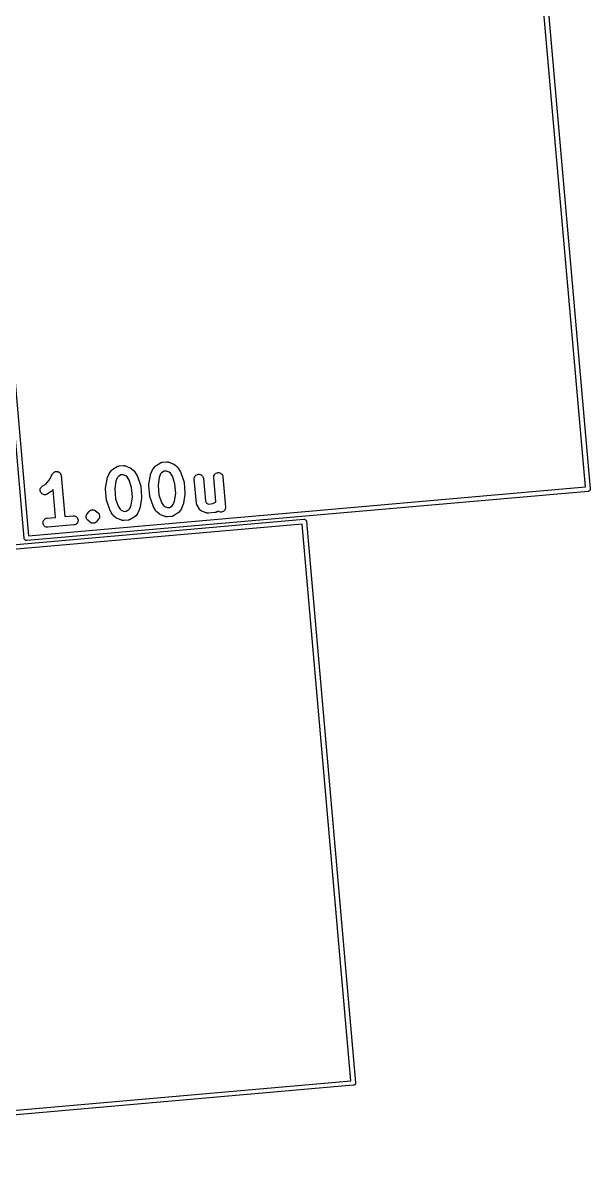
# Model space of a CAD drawing. Extents: x 72 to 342, y -189 to -99.
# Drawn here: x 323.23 to 342.15, y -180.76 to -142.86 of the extents above; entities that cross this region are included whole.
import ezdxf

# ---------------------------------------------------------------- set-up
doc = ezdxf.new("R2010")
doc.units = 0
doc.header["$MEASUREMENT"] = 0
doc.layers.add('BLACK', color=7, linetype='CONTINUOUS')

msp = doc.modelspace()

# ---------------------------------------------------------------- linework, layer by layer
at = {"layer": 'BLACK', "linetype": 'CONTINUOUS'}
for p, q in [((341.995, -158.343), (340.37, -139.77)), ((340.515, -139.685), (342.153, -158.402)), ((323.277, -160.054), (321.639, -141.336)), ((321.797, -141.395), (323.422, -159.968)), ((326.234, -157.749), (326.372, -157.664)), ((326.372, -157.664), (326.374, -157.663)), ((326.374, -157.663), (326.378, -157.661)), ((326.378, -157.661), (326.382, -157.659)), ((326.382, -157.659), (326.391, -157.655)), ((326.391, -157.655), (326.401, -157.651)), ((326.401, -157.651), (326.405, -157.65)), ((326.405, -157.65), (326.409, -157.648)), ((326.409, -157.648), (326.42, -157.646)), ((326.42, -157.646), (326.43, -157.644)), ((326.43, -157.644), (326.434, -157.643)), ((326.434, -157.643), (326.439, -157.642)), ((326.439, -157.642), (326.583, -157.63)), ((326.583, -157.63), (326.585, -157.63)), ((326.585, -157.63), (326.59, -157.63)), ((326.59, -157.63), (326.594, -157.629)), ((326.594, -157.629), (326.605, -157.63)), ((326.605, -157.63), (326.615, -157.63)), ((326.615, -157.63), (326.619, -157.631)), ((326.619, -157.631), (326.624, -157.632)), ((326.624, -157.632), (326.634, -157.635)), ((326.634, -157.635), (326.644, -157.637)), ((326.644, -157.637), (326.648, -157.639)), ((326.648, -157.639), (326.653, -157.64)), ((326.653, -157.64), (326.803, -157.7)), ((327.577, -157.733), (327.643, -157.655)), ((327.643, -157.655), (327.644, -157.653)), ((327.644, -157.653), (327.65, -157.647)), ((327.65, -157.647), (327.656, -157.641)), ((327.656, -157.641), (327.661, -157.637)), ((327.661, -157.637), (327.666, -157.633)), ((327.666, -157.633), (327.673, -157.628)), ((327.673, -157.628), (327.68, -157.623)), ((327.68, -157.623), (327.818, -157.538)), ((327.818, -157.538), (327.82, -157.537)), ((327.82, -157.537), (327.824, -157.535)), ((327.824, -157.535), (327.828, -157.533)), ((327.828, -157.533), (327.837, -157.529)), ((327.837, -157.529), (327.847, -157.524)), ((327.847, -157.524), (327.851, -157.523)), ((327.851, -157.523), (327.855, -157.521)), ((327.855, -157.521), (327.866, -157.52)), ((327.866, -157.52), (327.876, -157.517)), ((327.876, -157.517), (327.88, -157.517)), ((327.88, -157.517), (327.885, -157.516)), ((327.885, -157.516), (328.029, -157.503)), ((328.029, -157.503), (328.031, -157.503)), ((328.031, -157.503), (328.036, -157.503)), ((328.036, -157.503), (328.04, -157.503)), ((328.04, -157.503), (328.051, -157.504)), ((328.051, -157.504), (328.061, -157.504)), ((328.061, -157.504), (328.065, -157.505)), ((328.065, -157.505), (328.07, -157.505)), ((328.07, -157.505), (328.08, -157.508)), ((328.08, -157.508), (328.09, -157.51)), ((328.09, -157.51), (328.094, -157.512)), ((328.094, -157.512), (328.098, -157.513)), ((328.098, -157.513), (328.249, -157.573)), ((328.249, -157.573), (328.251, -157.574)), ((328.251, -157.574), (328.259, -157.578)), ((328.259, -157.578), (328.267, -157.581)), ((328.267, -157.581), (328.272, -157.585)), ((328.272, -157.585), (328.278, -157.588)), ((328.278, -157.588), (328.284, -157.593)), ((328.284, -157.593), (328.291, -157.598)), ((328.291, -157.598), (328.37, -157.664)), ((328.37, -157.664), (328.372, -157.665)), ((328.372, -157.665), (328.377, -157.672)), ((328.377, -157.672), (328.384, -157.677)), ((328.384, -157.677), (328.388, -157.682)), ((324.103, -158.121), (324.222, -157.905)), ((324.222, -157.905), (324.223, -157.903)), ((324.223, -157.903), (324.231, -157.891)), ((324.223, -157.903), (324.223, -157.903)), ((324.223, -157.903), (324.223, -157.903)), ((324.223, -157.903), (324.223, -157.903)), ((324.231, -157.891), (324.24, -157.879)), ((324.24, -157.878), (324.25, -157.868)), ((324.24, -157.879), (324.24, -157.878)), ((324.24, -157.878), (324.24, -157.878)), ((324.25, -157.868), (324.261, -157.858)), ((324.261, -157.858), (324.273, -157.85)), ((324.261, -157.858), (324.261, -157.858)), ((324.261, -157.858), (324.261, -157.858)), ((324.273, -157.85), (324.286, -157.842)), ((324.286, -157.842), (324.3, -157.837)), ((324.286, -157.842), (324.286, -157.842)), ((324.286, -157.842), (324.286, -157.842)), ((324.3, -157.837), (324.314, -157.831)), ((324.314, -157.831), (324.329, -157.828)), ((324.314, -157.831), (324.314, -157.831)), ((324.314, -157.831), (324.314, -157.831)), ((324.329, -157.828), (324.343, -157.826)), ((324.343, -157.826), (324.343, -157.826)), ((324.343, -157.826), (324.343, -157.826)), ((324.343, -157.826), (324.358, -157.826)), ((324.358, -157.826), (324.373, -157.826)), ((324.373, -157.826), (324.373, -157.826)), ((324.373, -157.826), (324.373, -157.826)), ((324.373, -157.826), (324.387, -157.829)), ((324.387, -157.829), (324.402, -157.833)), ((324.402, -157.833), (324.402, -157.833)), ((324.402, -157.833), (324.402, -157.833)), ((324.402, -157.833), (324.415, -157.838)), ((324.415, -157.838), (324.429, -157.844)), ((324.429, -157.844), (324.429, -157.845)), ((324.429, -157.845), (324.429, -157.845)), ((324.429, -157.845), (324.441, -157.853)), ((324.441, -157.853), (324.454, -157.861)), ((324.454, -157.861), (324.454, -157.861)), ((324.454, -157.861), (324.454, -157.861)), ((324.454, -157.861), (324.464, -157.872)), ((324.464, -157.872), (324.474, -157.883)), ((324.474, -157.883), (324.475, -157.883)), ((324.475, -157.883), (324.475, -157.883)), ((324.475, -157.883), (324.482, -157.895)), ((324.482, -157.895), (324.491, -157.908)), ((324.491, -157.908), (324.491, -157.908)), ((324.491, -157.908), (324.491, -157.908)), ((324.491, -157.908), (324.496, -157.921)), ((324.496, -157.921), (324.502, -157.935)), ((324.502, -157.935), (324.502, -157.935)), ((324.502, -157.935), (324.502, -157.935)), ((324.502, -157.935), (324.504, -157.95)), ((324.504, -157.95), (324.507, -157.964)), ((324.507, -157.964), (324.627, -159.331)), ((326.042, -158.068), (326.046, -158.054)), ((326.046, -158.053), (326.106, -157.902)), ((326.046, -158.054), (326.046, -158.053)), ((326.046, -158.053), (326.046, -158.053)), ((326.106, -157.902), (326.107, -157.9)), ((326.107, -157.9), (326.111, -157.892)), ((326.111, -157.892), (326.114, -157.884)), ((326.114, -157.884), (326.118, -157.879)), ((326.118, -157.879), (326.121, -157.874)), ((326.121, -157.874), (326.126, -157.867)), ((326.126, -157.867), (326.131, -157.86)), ((326.131, -157.86), (326.197, -157.781)), ((326.197, -157.781), (326.198, -157.78)), ((326.198, -157.78), (326.204, -157.774)), ((326.204, -157.774), (326.21, -157.767)), ((326.21, -157.767), (326.215, -157.764)), ((326.215, -157.764), (326.22, -157.759)), ((326.22, -157.759), (326.227, -157.755)), ((326.227, -157.755), (326.234, -157.749)), ((326.38, -158.037), (326.336, -158.149)), ((326.415, -157.996), (326.38, -158.037)), ((326.501, -157.943), (326.415, -157.996)), ((326.574, -157.937), (326.501, -157.943)), ((326.668, -157.974), (326.574, -157.937)), ((326.709, -158.008), (326.668, -157.974)), ((326.772, -158.111), (326.709, -158.008)), ((326.803, -157.7), (326.805, -157.7)), ((326.805, -157.7), (326.813, -157.704)), ((326.813, -157.704), (326.821, -157.708)), ((326.821, -157.708), (326.826, -157.711)), ((326.826, -157.711), (326.832, -157.714)), ((326.832, -157.714), (326.838, -157.72)), ((326.838, -157.72), (326.845, -157.725)), ((326.845, -157.725), (326.924, -157.791)), ((326.924, -157.791), (326.926, -157.792)), ((326.926, -157.792), (326.932, -157.798)), ((326.932, -157.798), (326.938, -157.804)), ((326.938, -157.804), (326.942, -157.809)), ((326.942, -157.809), (326.946, -157.813)), ((326.946, -157.813), (326.951, -157.821)), ((326.951, -157.821), (326.956, -157.828)), ((326.956, -157.828), (327.041, -157.966)), ((327.041, -157.966), (327.042, -157.968)), ((327.042, -157.968), (327.042, -157.968)), ((327.042, -157.968), (327.043, -157.969)), ((327.043, -157.969), (327.049, -157.982)), ((327.049, -157.982), (327.055, -157.995)), ((327.055, -157.995), (327.055, -157.995)), ((327.055, -157.995), (327.055, -157.996)), ((327.055, -157.996), (327.153, -158.279)), ((327.436, -158.254), (327.483, -157.958)), ((327.483, -157.958), (327.484, -157.956)), ((327.484, -157.955), (327.488, -157.941)), ((327.484, -157.956), (327.484, -157.955)), ((327.484, -157.956), (327.484, -157.956)), ((327.488, -157.941), (327.492, -157.928)), ((327.492, -157.926), (327.552, -157.775)), ((327.492, -157.927), (327.492, -157.926)), ((327.492, -157.928), (327.492, -157.927)), ((327.552, -157.775), (327.553, -157.773)), ((327.553, -157.773), (327.557, -157.766)), ((327.557, -157.766), (327.56, -157.758)), ((327.56, -157.758), (327.564, -157.753)), ((327.564, -157.753), (327.567, -157.747)), ((327.567, -157.747), (327.572, -157.74)), ((327.572, -157.74), (327.577, -157.733)), ((327.782, -158.023), (327.74, -158.283)), ((327.826, -157.91), (327.782, -158.023)), ((327.86, -157.87), (327.826, -157.91)), ((327.947, -157.817), (327.86, -157.87)), ((328.02, -157.81), (327.947, -157.817)), ((328.114, -157.847), (328.02, -157.81)), ((328.155, -157.882), (328.114, -157.847)), ((328.218, -157.985), (328.155, -157.882)), ((328.304, -158.234), (328.218, -157.985)), ((328.388, -157.682), (328.392, -157.687)), ((328.392, -157.687), (328.397, -157.694)), ((328.397, -157.694), (328.402, -157.701)), ((328.402, -157.701), (328.487, -157.839)), ((328.487, -157.839), (328.488, -157.841)), ((328.488, -157.841), (328.488, -157.842)), ((328.488, -157.842), (328.489, -157.842)), ((328.489, -157.842), (328.495, -157.855)), ((328.495, -157.855), (328.501, -157.868)), ((328.501, -157.868), (328.501, -157.869)), ((328.501, -157.869), (328.501, -157.869)), ((328.501, -157.869), (328.599, -158.152)), ((328.947, -158.084), (328.948, -158.054)), ((328.948, -158.054), (328.954, -158.025)), ((328.954, -158.025), (328.966, -157.998)), ((328.966, -157.998), (328.983, -157.974)), ((328.983, -157.974), (329.005, -157.953)), ((329.005, -157.953), (329.03, -157.937)), ((329.03, -157.937), (329.057, -157.926)), ((329.057, -157.926), (329.087, -157.921)), ((329.087, -157.921), (329.116, -157.921)), ((329.116, -157.921), (329.145, -157.928)), ((329.145, -157.928), (329.173, -157.939)), ((329.173, -157.939), (329.197, -157.956)), ((329.197, -157.956), (329.218, -157.978)), ((329.218, -157.978), (329.234, -158.003)), ((329.234, -158.003), (329.245, -158.03)), ((329.245, -158.03), (329.251, -158.059)), ((329.251, -158.059), (329.317, -158.819)), ((329.597, -158.027), (329.598, -157.997)), ((329.598, -158.029), (329.597, -158.027)), ((329.598, -157.997), (329.605, -157.968)), ((329.668, -158.834), (329.598, -158.029)), ((329.605, -157.968), (329.617, -157.941)), ((329.617, -157.941), (329.634, -157.917)), ((329.634, -157.917), (329.655, -157.896)), ((329.655, -157.896), (329.68, -157.88)), ((329.68, -157.88), (329.708, -157.869)), ((329.708, -157.869), (329.737, -157.864)), ((329.737, -157.864), (329.767, -157.864)), ((329.767, -157.864), (329.796, -157.871)), ((329.796, -157.871), (329.823, -157.882)), ((329.823, -157.882), (329.848, -157.899)), ((329.848, -157.899), (329.869, -157.921)), ((329.869, -157.921), (329.885, -157.946)), ((329.885, -157.946), (329.896, -157.973)), ((329.896, -157.973), (329.901, -158.002)), ((329.901, -158.002), (329.99, -159.015)), ((323.422, -159.968), (341.995, -158.343)), ((323.807, -158.443), (323.811, -158.414)), ((323.811, -158.414), (323.821, -158.385)), ((323.821, -158.385), (323.836, -158.36)), ((323.836, -158.36), (323.856, -158.338)), ((323.856, -158.338), (323.88, -158.32)), ((323.88, -158.32), (323.997, -158.248)), ((323.997, -158.248), (324.103, -158.121)), ((324.242, -158.43), (324.215, -158.462)), ((324.323, -159.357), (324.242, -158.43)), ((325.989, -158.398), (325.99, -158.386)), ((325.989, -158.41), (325.989, -158.398)), ((325.989, -158.413), (325.989, -158.41)), ((325.989, -158.415), (325.989, -158.413)), ((325.989, -158.418), (325.989, -158.415)), ((326.021, -158.779), (325.989, -158.418)), ((325.99, -158.383), (325.991, -158.38)), ((325.99, -158.386), (325.99, -158.383)), ((325.991, -158.38), (326.038, -158.085)), ((326.038, -158.081), (326.042, -158.068)), ((326.038, -158.082), (326.038, -158.081)), ((326.038, -158.083), (326.038, -158.082)), ((326.038, -158.085), (326.038, -158.083)), ((326.336, -158.149), (326.295, -158.41)), ((326.295, -158.41), (326.323, -158.734)), ((326.858, -158.36), (326.772, -158.111)), ((326.887, -158.684), (326.858, -158.36)), ((327.153, -158.279), (327.153, -158.281)), ((327.153, -158.281), (327.154, -158.283)), ((327.154, -158.283), (327.155, -158.286)), ((327.155, -158.286), (327.157, -158.298)), ((327.157, -158.298), (327.16, -158.31)), ((327.16, -158.31), (327.16, -158.312)), ((327.16, -158.312), (327.16, -158.315)), ((327.16, -158.315), (327.192, -158.677)), ((327.435, -158.271), (327.436, -158.259)), ((327.435, -158.284), (327.435, -158.271)), ((327.435, -158.286), (327.435, -158.284)), ((327.435, -158.289), (327.435, -158.286)), ((327.435, -158.291), (327.435, -158.289)), ((327.467, -158.653), (327.435, -158.291)), ((327.436, -158.257), (327.436, -158.254)), ((327.436, -158.259), (327.436, -158.257)), ((327.74, -158.283), (327.769, -158.607)), ((328.333, -158.558), (328.304, -158.234)), ((328.599, -158.152), (328.599, -158.154)), ((328.599, -158.154), (328.6, -158.157)), ((328.6, -158.157), (328.601, -158.159)), ((328.601, -158.159), (328.603, -158.171)), ((328.603, -158.171), (328.606, -158.183)), ((328.606, -158.183), (328.606, -158.186)), ((328.606, -158.186), (328.606, -158.189)), ((328.606, -158.189), (328.638, -158.55)), ((328.947, -158.086), (328.947, -158.084)), ((329.017, -158.881), (328.947, -158.086)), ((342.15, -158.435), (342.148, -158.441)), ((342.152, -158.428), (342.15, -158.435)), ((342.154, -158.421), (342.152, -158.428)), ((342.153, -158.402), (342.154, -158.406)), ((342.154, -158.406), (342.154, -158.409)), ((342.154, -158.409), (342.154, -158.421)), ((342.08, -158.489), (323.363, -160.126)), ((323.809, -158.473), (323.807, -158.443)), ((323.816, -158.502), (323.809, -158.473)), ((323.829, -158.528), (323.816, -158.502)), ((323.847, -158.552), (323.829, -158.528)), ((323.869, -158.572), (323.847, -158.552)), ((323.895, -158.587), (323.869, -158.572)), ((323.923, -158.597), (323.895, -158.587)), ((323.952, -158.602), (323.923, -158.597)), ((323.982, -158.6), (323.952, -158.602)), ((324.011, -158.593), (323.982, -158.6)), ((324.037, -158.58), (324.011, -158.593)), ((324.039, -158.579), (324.037, -158.58)), ((324.178, -158.494), (324.039, -158.579)), ((324.184, -158.489), (324.178, -158.494)), ((324.192, -158.485), (324.184, -158.489)), ((324.196, -158.48), (324.192, -158.485)), ((324.201, -158.476), (324.196, -158.48)), ((324.207, -158.47), (324.201, -158.476)), ((324.213, -158.464), (324.207, -158.47)), ((324.215, -158.462), (324.213, -158.464)), ((326.021, -158.782), (326.021, -158.779)), ((326.021, -158.784), (326.021, -158.782)), ((326.024, -158.796), (326.021, -158.784)), ((326.026, -158.808), (326.024, -158.796)), ((326.027, -158.811), (326.026, -158.808)), ((326.028, -158.813), (326.027, -158.811)), ((326.029, -158.815), (326.028, -158.813)), ((326.126, -159.098), (326.029, -158.815)), ((326.323, -158.734), (326.409, -158.983)), ((326.845, -158.945), (326.887, -158.684)), ((327.191, -158.714), (327.144, -159.009)), ((327.192, -158.696), (327.191, -158.708)), ((327.191, -158.708), (327.191, -158.711)), ((327.191, -158.711), (327.191, -158.714)), ((327.192, -158.677), (327.192, -158.679)), ((327.192, -158.679), (327.192, -158.681)), ((327.192, -158.681), (327.193, -158.684)), ((327.193, -158.684), (327.192, -158.696)), ((327.467, -158.655), (327.467, -158.653)), ((327.467, -158.658), (327.467, -158.655)), ((327.47, -158.67), (327.467, -158.658)), ((327.472, -158.682), (327.47, -158.67)), ((327.473, -158.684), (327.472, -158.682)), ((327.474, -158.687), (327.473, -158.684)), ((327.475, -158.689), (327.474, -158.687)), ((327.572, -158.972), (327.475, -158.689)), ((327.769, -158.607), (327.855, -158.857)), ((328.291, -158.818), (328.333, -158.558)), ((328.637, -158.587), (328.59, -158.883)), ((328.638, -158.57), (328.637, -158.582)), ((328.637, -158.582), (328.637, -158.585)), ((328.637, -158.585), (328.637, -158.587)), ((328.638, -158.55), (328.638, -158.552)), ((328.638, -158.552), (328.638, -158.555)), ((328.638, -158.555), (328.638, -158.558)), ((328.638, -158.558), (328.638, -158.57)), ((342.084, -158.489), (342.08, -158.489)), ((342.088, -158.488), (342.084, -158.489)), ((342.099, -158.486), (342.088, -158.488)), ((342.088, -158.488), (342.088, -158.488)), ((342.113, -158.48), (342.099, -158.486)), ((342.125, -158.472), (342.113, -158.48)), ((342.136, -158.462), (342.125, -158.472)), ((342.144, -158.45), (342.136, -158.462)), ((342.145, -158.449), (342.144, -158.45)), ((342.148, -158.441), (342.145, -158.449)), ((325.377, -159.237), (325.443, -159.159)), ((325.443, -159.159), (325.444, -159.158)), ((325.444, -159.158), (325.444, -159.157)), ((325.444, -159.157), (325.444, -159.157)), ((325.444, -159.157), (325.444, -159.157)), ((325.444, -159.157), (325.445, -159.157)), ((325.444, -159.158), (325.444, -159.158)), ((325.444, -159.158), (325.444, -159.158)), ((325.445, -159.157), (325.455, -159.147)), ((325.455, -159.147), (325.465, -159.137)), ((325.465, -159.137), (325.466, -159.137)), ((325.466, -159.136), (325.478, -159.129)), ((325.466, -159.137), (325.466, -159.136)), ((325.466, -159.137), (325.466, -159.137)), ((325.466, -159.137), (325.466, -159.137)), ((325.478, -159.129), (325.49, -159.121)), ((325.49, -159.121), (325.491, -159.121)), ((325.491, -159.12), (325.505, -159.115)), ((325.491, -159.121), (325.491, -159.12)), ((325.491, -159.121), (325.491, -159.121)), ((325.491, -159.121), (325.491, -159.121)), ((325.505, -159.115), (325.518, -159.11)), ((325.518, -159.11), (325.518, -159.11)), ((325.518, -159.11), (325.518, -159.11)), ((325.518, -159.11), (325.519, -159.11)), ((325.519, -159.11), (325.533, -159.107)), ((325.519, -159.11), (325.519, -159.11)), ((325.533, -159.107), (325.547, -159.105)), ((325.547, -159.105), (325.547, -159.105)), ((325.547, -159.105), (325.548, -159.105)), ((325.548, -159.105), (325.548, -159.105)), ((325.548, -159.105), (325.548, -159.105)), ((325.548, -159.105), (325.563, -159.105)), ((325.563, -159.105), (325.577, -159.105)), ((325.577, -159.105), (325.577, -159.105)), ((325.577, -159.105), (325.577, -159.105)), ((325.577, -159.105), (325.578, -159.105)), ((325.578, -159.105), (325.578, -159.105)), ((325.578, -159.105), (325.592, -159.108)), ((325.592, -159.108), (325.606, -159.111)), ((325.606, -159.111), (325.606, -159.111)), ((325.606, -159.111), (325.607, -159.111)), ((325.607, -159.111), (325.607, -159.111)), ((325.607, -159.111), (325.607, -159.112)), ((325.607, -159.112), (325.62, -159.117)), ((325.62, -159.117), (325.633, -159.123)), ((325.633, -159.123), (325.634, -159.123)), ((325.634, -159.123), (325.634, -159.123)), ((325.634, -159.123), (325.634, -159.123)), ((325.634, -159.123), (325.634, -159.123)), ((325.634, -159.123), (325.646, -159.132)), ((325.646, -159.132), (325.658, -159.14)), ((325.658, -159.14), (325.737, -159.206)), ((326.127, -159.099), (326.126, -159.098)), ((326.127, -159.1), (326.127, -159.099)), ((326.133, -159.112), (326.127, -159.1)), ((326.139, -159.125), (326.133, -159.112)), ((326.139, -159.126), (326.139, -159.125)), ((326.139, -159.127), (326.139, -159.126)), ((326.14, -159.128), (326.139, -159.127)), ((326.225, -159.267), (326.14, -159.128)), ((326.409, -158.983), (326.472, -159.086)), ((326.472, -159.086), (326.513, -159.12)), ((326.513, -159.12), (326.607, -159.158)), ((326.607, -159.158), (326.68, -159.151)), ((326.68, -159.151), (326.767, -159.098)), ((326.767, -159.098), (326.801, -159.057)), ((326.801, -159.057), (326.845, -158.945)), ((327.075, -159.194), (327.07, -159.202)), ((327.135, -159.041), (327.075, -159.192)), ((327.075, -159.192), (327.075, -159.194)), ((327.139, -159.026), (327.135, -159.04)), ((327.135, -159.04), (327.135, -159.041)), ((327.135, -159.041), (327.135, -159.041)), ((327.143, -159.013), (327.139, -159.026)), ((327.144, -159.009), (327.143, -159.011)), ((327.143, -159.011), (327.143, -159.012)), ((327.143, -159.012), (327.143, -159.013)), ((327.573, -158.973), (327.572, -158.972)), ((327.572, -158.972), (327.572, -158.972)), ((327.579, -158.986), (327.573, -158.973)), ((327.585, -158.999), (327.579, -158.986)), ((327.585, -159), (327.585, -158.999)), ((327.585, -158.999), (327.585, -158.999)), ((327.586, -159.002), (327.585, -159)), ((327.671, -159.14), (327.586, -159.002)), ((327.676, -159.147), (327.671, -159.14)), ((327.681, -159.154), (327.676, -159.147)), ((327.685, -159.159), (327.681, -159.154)), ((327.689, -159.164), (327.685, -159.159)), ((327.696, -159.17), (327.689, -159.164)), ((327.702, -159.176), (327.696, -159.17)), ((327.703, -159.177), (327.702, -159.176)), ((327.782, -159.243), (327.703, -159.177)), ((327.855, -158.857), (327.918, -158.96)), ((327.918, -158.96), (327.959, -158.994)), ((327.959, -158.994), (328.053, -159.031)), ((328.053, -159.031), (328.126, -159.025)), ((328.126, -159.025), (328.213, -158.972)), ((328.213, -158.972), (328.247, -158.931)), ((328.247, -158.931), (328.291, -158.818)), ((328.423, -159.194), (328.417, -159.2)), ((328.429, -159.188), (328.423, -159.194)), ((328.43, -159.186), (328.429, -159.188)), ((328.496, -159.108), (328.43, -159.186)), ((328.501, -159.101), (328.496, -159.108)), ((328.506, -159.094), (328.501, -159.101)), ((328.509, -159.088), (328.506, -159.094)), ((328.513, -159.083), (328.509, -159.088)), ((328.516, -159.075), (328.513, -159.083)), ((328.52, -159.068), (328.516, -159.075)), ((328.521, -159.066), (328.52, -159.068)), ((328.581, -158.915), (328.521, -159.066)), ((328.585, -158.9), (328.581, -158.914)), ((328.581, -158.914), (328.581, -158.914)), ((328.581, -158.914), (328.581, -158.915)), ((328.589, -158.886), (328.585, -158.9)), ((328.59, -158.883), (328.589, -158.885)), ((328.589, -158.885), (328.589, -158.886)), ((328.589, -158.886), (328.589, -158.886)), ((329.017, -158.886), (329.017, -158.881)), ((329.018, -158.89), (329.017, -158.886)), ((329.02, -158.9), (329.018, -158.89)), ((329.022, -158.91), (329.02, -158.9)), ((329.024, -158.915), (329.022, -158.91)), ((329.025, -158.919), (329.024, -158.915)), ((329.029, -158.928), (329.025, -158.919)), ((329.033, -158.938), (329.029, -158.928)), ((329.036, -158.942), (329.033, -158.938)), ((329.037, -158.946), (329.036, -158.942)), ((329.039, -158.948), (329.037, -158.946)), ((329.124, -159.086), (329.039, -158.948)), ((329.125, -159.089), (329.124, -159.086)), ((329.127, -159.091), (329.125, -159.089)), ((329.134, -159.1), (329.127, -159.091)), ((329.141, -159.11), (329.134, -159.1)), ((329.144, -159.112), (329.141, -159.11)), ((329.146, -159.114), (329.144, -159.112)), ((329.155, -159.122), (329.146, -159.114)), ((329.164, -159.129), (329.155, -159.122)), ((329.167, -159.131), (329.164, -159.129)), ((329.169, -159.133), (329.167, -159.131)), ((329.179, -159.139), (329.169, -159.133)), ((329.189, -159.145), (329.179, -159.139)), ((329.192, -159.146), (329.189, -159.145)), ((329.195, -159.147), (329.192, -159.146)), ((329.197, -159.148), (329.195, -159.147)), ((329.348, -159.208), (329.197, -159.148)), ((329.317, -158.819), (329.357, -158.883)), ((329.357, -158.883), (329.427, -158.911)), ((329.427, -158.911), (329.572, -158.898)), ((329.572, -158.898), (329.659, -158.845)), ((329.653, -159.195), (329.643, -159.198)), ((329.664, -159.193), (329.653, -159.195)), ((329.659, -158.845), (329.668, -158.834)), ((329.668, -159.192), (329.664, -159.193)), ((329.672, -159.19), (329.668, -159.192)), ((329.682, -159.186), (329.672, -159.19)), ((329.691, -159.182), (329.682, -159.186)), ((329.695, -159.18), (329.691, -159.182)), ((329.699, -159.178), (329.695, -159.18)), ((329.701, -159.177), (329.699, -159.178)), ((329.746, -159.149), (329.701, -159.177)), ((329.764, -159.161), (329.746, -159.149)), ((329.791, -159.173), (329.764, -159.161)), ((329.821, -159.179), (329.791, -159.173)), ((329.85, -159.18), (329.821, -159.179)), ((329.88, -159.175), (329.85, -159.18)), ((329.907, -159.164), (329.88, -159.175)), ((329.932, -159.148), (329.907, -159.164)), ((329.954, -159.127), (329.932, -159.148)), ((329.971, -159.103), (329.954, -159.127)), ((329.983, -159.075), (329.971, -159.103)), ((329.989, -159.046), (329.983, -159.075)), ((329.99, -159.017), (329.989, -159.046)), ((329.99, -159.015), (329.99, -159.017)), ((304.395, -161.888), (332.601, -159.42)), ((323.903, -159.516), (323.909, -159.487)), ((323.903, -159.546), (323.903, -159.516)), ((323.908, -159.575), (323.903, -159.546)), ((323.919, -159.603), (323.908, -159.575)), ((323.909, -159.487), (323.921, -159.46)), ((323.921, -159.46), (323.938, -159.436)), ((323.938, -159.436), (323.959, -159.415)), ((323.959, -159.415), (323.984, -159.399)), ((323.984, -159.399), (324.012, -159.388)), ((324.012, -159.388), (324.041, -159.382)), ((324.041, -159.382), (324.323, -159.357)), ((324.627, -159.331), (324.909, -159.306)), ((324.909, -159.306), (324.911, -159.306)), ((324.911, -159.306), (324.941, -159.307)), ((324.941, -159.307), (324.97, -159.313)), ((324.97, -159.313), (324.997, -159.325)), ((324.997, -159.325), (325.021, -159.342)), ((325.038, -159.556), (325.017, -159.577)), ((325.021, -159.342), (325.042, -159.364)), ((325.055, -159.532), (325.038, -159.556)), ((325.042, -159.364), (325.058, -159.389)), ((325.067, -159.505), (325.055, -159.532)), ((325.058, -159.389), (325.069, -159.416)), ((325.073, -159.476), (325.067, -159.505)), ((325.069, -159.416), (325.074, -159.446)), ((325.074, -159.446), (325.073, -159.476)), ((325.342, -159.332), (325.343, -159.318)), ((325.342, -159.347), (325.342, -159.332)), ((325.342, -159.348), (325.342, -159.347)), ((325.342, -159.347), (325.342, -159.347)), ((325.345, -159.362), (325.342, -159.348)), ((325.343, -159.317), (325.346, -159.303)), ((325.343, -159.318), (325.343, -159.317)), ((325.343, -159.318), (325.343, -159.318)), ((325.347, -159.376), (325.345, -159.362)), ((325.346, -159.303), (325.349, -159.289)), ((325.347, -159.377), (325.347, -159.376)), ((325.348, -159.377), (325.347, -159.377)), ((325.353, -159.39), (325.348, -159.377)), ((325.349, -159.288), (325.355, -159.275)), ((325.349, -159.289), (325.349, -159.288)), ((325.349, -159.289), (325.349, -159.289)), ((325.358, -159.404), (325.353, -159.39)), ((325.355, -159.275), (325.36, -159.262)), ((325.358, -159.405), (325.358, -159.404)), ((325.358, -159.404), (325.358, -159.404)), ((325.366, -159.417), (325.358, -159.405)), ((325.36, -159.262), (325.361, -159.261)), ((325.361, -159.261), (325.369, -159.249)), ((325.361, -159.261), (325.361, -159.261)), ((325.374, -159.429), (325.366, -159.417)), ((325.369, -159.249), (325.377, -159.237)), ((325.375, -159.43), (325.374, -159.429)), ((325.374, -159.429), (325.374, -159.429)), ((325.384, -159.44), (325.375, -159.43)), ((325.394, -159.45), (325.384, -159.44)), ((325.395, -159.451), (325.394, -159.45)), ((325.396, -159.452), (325.395, -159.451)), ((325.395, -159.451), (325.395, -159.451)), ((325.395, -159.451), (325.395, -159.451)), ((325.475, -159.518), (325.396, -159.452)), ((325.487, -159.526), (325.475, -159.518)), ((325.498, -159.534), (325.487, -159.526)), ((325.499, -159.534), (325.498, -159.534)), ((325.499, -159.535), (325.499, -159.534)), ((325.499, -159.534), (325.499, -159.534)), ((325.499, -159.534), (325.499, -159.534)), ((325.512, -159.54), (325.499, -159.535)), ((325.526, -159.546), (325.512, -159.54)), ((325.527, -159.546), (325.526, -159.546)), ((325.526, -159.546), (325.526, -159.546)), ((325.526, -159.546), (325.526, -159.546)), ((325.526, -159.546), (325.526, -159.546)), ((325.54, -159.549), (325.527, -159.546)), ((325.555, -159.552), (325.54, -159.549)), ((325.556, -159.553), (325.555, -159.552)), ((325.555, -159.552), (325.555, -159.552)), ((325.555, -159.552), (325.555, -159.552)), ((325.555, -159.552), (325.555, -159.552)), ((325.57, -159.553), (325.556, -159.553)), ((325.584, -159.553), (325.57, -159.553)), ((325.585, -159.553), (325.584, -159.553)), ((325.6, -159.55), (325.585, -159.553)), ((325.585, -159.553), (325.585, -159.553)), ((325.585, -159.553), (325.585, -159.553)), ((325.585, -159.553), (325.585, -159.553)), ((325.614, -159.548), (325.6, -159.55)), ((325.615, -159.548), (325.614, -159.548)), ((325.614, -159.548), (325.614, -159.548)), ((325.614, -159.548), (325.614, -159.548)), ((325.614, -159.548), (325.614, -159.548)), ((325.628, -159.542), (325.615, -159.548)), ((325.641, -159.537), (325.628, -159.542)), ((325.642, -159.537), (325.641, -159.537)), ((325.654, -159.529), (325.642, -159.537)), ((325.642, -159.537), (325.642, -159.537)), ((325.642, -159.537), (325.642, -159.537)), ((325.642, -159.537), (325.642, -159.537)), ((325.666, -159.521), (325.654, -159.529)), ((325.667, -159.521), (325.666, -159.521)), ((325.678, -159.511), (325.667, -159.521)), ((325.667, -159.521), (325.667, -159.521)), ((325.667, -159.521), (325.667, -159.521)), ((325.667, -159.521), (325.667, -159.521)), ((325.688, -159.501), (325.678, -159.511)), ((325.689, -159.5), (325.688, -159.5)), ((325.688, -159.5), (325.688, -159.5)), ((325.688, -159.5), (325.688, -159.5)), ((325.688, -159.5), (325.688, -159.501)), ((325.755, -159.42), (325.689, -159.499)), ((325.689, -159.499), (325.689, -159.5)), ((325.689, -159.5), (325.689, -159.5)), ((325.689, -159.5), (325.689, -159.5)), ((325.737, -159.206), (325.737, -159.206)), ((325.737, -159.206), (325.737, -159.206)), ((325.737, -159.206), (325.737, -159.206)), ((325.737, -159.206), (325.738, -159.207)), ((325.738, -159.207), (325.748, -159.217)), ((325.748, -159.217), (325.758, -159.228)), ((325.763, -159.409), (325.755, -159.42)), ((325.758, -159.228), (325.758, -159.228)), ((325.758, -159.228), (325.759, -159.229)), ((325.759, -159.229), (325.766, -159.241)), ((325.772, -159.397), (325.763, -159.409)), ((325.766, -159.241), (325.774, -159.253)), ((325.778, -159.383), (325.772, -159.396)), ((325.772, -159.396), (325.772, -159.396)), ((325.772, -159.396), (325.772, -159.397)), ((325.774, -159.253), (325.774, -159.253)), ((325.774, -159.253), (325.775, -159.254)), ((325.775, -159.254), (325.78, -159.267)), ((325.784, -159.37), (325.778, -159.383)), ((325.78, -159.267), (325.785, -159.28)), ((325.787, -159.355), (325.784, -159.369)), ((325.784, -159.369), (325.784, -159.369)), ((325.784, -159.369), (325.784, -159.37)), ((325.785, -159.28), (325.785, -159.281)), ((325.785, -159.281), (325.785, -159.281)), ((325.785, -159.281), (325.788, -159.296)), ((325.79, -159.34), (325.787, -159.355)), ((325.788, -159.296), (325.79, -159.31)), ((325.79, -159.31), (325.79, -159.31)), ((325.79, -159.31), (325.791, -159.311)), ((325.791, -159.311), (325.79, -159.325)), ((325.79, -159.325), (325.79, -159.339)), ((325.79, -159.339), (325.79, -159.34)), ((325.79, -159.34), (325.79, -159.34)), ((326.231, -159.273), (326.225, -159.267)), ((326.235, -159.281), (326.231, -159.273)), ((326.24, -159.285), (326.235, -159.281)), ((326.243, -159.29), (326.24, -159.285)), ((326.25, -159.296), (326.243, -159.29)), ((326.256, -159.302), (326.25, -159.296)), ((326.257, -159.304), (326.256, -159.302)), ((326.336, -159.37), (326.257, -159.304)), ((326.343, -159.374), (326.336, -159.37)), ((326.35, -159.38), (326.343, -159.374)), ((326.355, -159.383), (326.35, -159.38)), ((326.36, -159.386), (326.355, -159.383)), ((326.368, -159.39), (326.36, -159.386)), ((326.376, -159.394), (326.368, -159.39)), ((326.378, -159.395), (326.376, -159.394)), ((326.529, -159.454), (326.378, -159.395)), ((326.533, -159.455), (326.529, -159.454)), ((326.537, -159.457), (326.533, -159.455)), ((326.547, -159.46), (326.537, -159.457)), ((326.557, -159.462), (326.547, -159.46)), ((326.562, -159.463), (326.557, -159.462)), ((326.566, -159.464), (326.562, -159.463)), ((326.577, -159.464), (326.566, -159.464)), ((326.587, -159.465), (326.577, -159.464)), ((326.591, -159.464), (326.587, -159.465)), ((326.596, -159.465), (326.591, -159.464)), ((326.598, -159.464), (326.596, -159.465)), ((326.743, -159.452), (326.598, -159.464)), ((326.747, -159.451), (326.743, -159.452)), ((326.752, -159.451), (326.747, -159.451)), ((326.762, -159.448), (326.752, -159.451)), ((326.772, -159.446), (326.762, -159.448)), ((326.776, -159.445), (326.772, -159.446)), ((326.78, -159.443), (326.776, -159.445)), ((326.79, -159.439), (326.78, -159.443)), ((326.799, -159.435), (326.79, -159.439)), ((326.803, -159.433), (326.799, -159.435)), ((326.807, -159.431), (326.803, -159.433)), ((326.809, -159.43), (326.807, -159.431)), ((326.947, -159.345), (326.809, -159.43)), ((326.954, -159.34), (326.947, -159.345)), ((326.961, -159.335), (326.954, -159.34)), ((326.966, -159.331), (326.961, -159.335)), ((326.971, -159.327), (326.966, -159.331)), ((326.977, -159.32), (326.971, -159.327)), ((326.983, -159.315), (326.977, -159.32)), ((326.984, -159.313), (326.983, -159.315)), ((327.05, -159.234), (326.984, -159.313)), ((327.055, -159.227), (327.05, -159.234)), ((327.061, -159.221), (327.055, -159.227)), ((327.064, -159.215), (327.061, -159.221)), ((327.067, -159.21), (327.064, -159.215)), ((327.07, -159.202), (327.067, -159.21)), ((327.789, -159.248), (327.782, -159.243)), ((327.795, -159.253), (327.789, -159.248)), ((327.801, -159.256), (327.795, -159.253)), ((327.806, -159.26), (327.801, -159.256)), ((327.814, -159.263), (327.806, -159.26)), ((327.822, -159.267), (327.814, -159.263)), ((327.824, -159.268), (327.822, -159.267)), ((327.975, -159.328), (327.824, -159.268)), ((327.979, -159.329), (327.975, -159.328)), ((327.983, -159.331), (327.979, -159.329)), ((327.993, -159.333), (327.983, -159.331)), ((328.003, -159.336), (327.993, -159.333)), ((328.008, -159.336), (328.003, -159.336)), ((328.012, -159.337), (328.008, -159.336)), ((328.022, -159.338), (328.012, -159.337)), ((328.033, -159.338), (328.022, -159.338)), ((328.037, -159.338), (328.033, -159.338)), ((328.042, -159.338), (328.037, -159.338)), ((328.044, -159.338), (328.042, -159.338)), ((328.189, -159.325), (328.044, -159.338)), ((328.193, -159.324), (328.189, -159.325)), ((328.197, -159.324), (328.193, -159.324)), ((328.208, -159.322), (328.197, -159.324)), ((328.218, -159.32), (328.208, -159.322)), ((328.222, -159.318), (328.218, -159.32)), ((328.226, -159.317), (328.222, -159.318)), ((328.236, -159.313), (328.226, -159.317)), ((328.245, -159.309), (328.236, -159.313)), ((328.249, -159.306), (328.245, -159.309)), ((328.253, -159.304), (328.249, -159.306)), ((328.255, -159.303), (328.253, -159.304)), ((328.393, -159.218), (328.255, -159.303)), ((328.4, -159.213), (328.393, -159.218)), ((328.407, -159.209), (328.4, -159.213)), ((328.412, -159.204), (328.407, -159.209)), ((328.417, -159.2), (328.412, -159.204)), ((329.353, -159.209), (329.348, -159.208)), ((329.357, -159.211), (329.353, -159.209)), ((329.367, -159.213), (329.357, -159.211)), ((329.377, -159.216), (329.367, -159.213)), ((329.381, -159.216), (329.377, -159.216)), ((329.386, -159.217), (329.381, -159.216)), ((329.396, -159.217), (329.386, -159.217)), ((329.406, -159.218), (329.396, -159.217)), ((329.411, -159.218), (329.406, -159.218)), ((329.415, -159.218), (329.411, -159.218)), ((329.418, -159.218), (329.415, -159.218)), ((329.634, -159.199), (329.418, -159.218)), ((329.639, -159.198), (329.634, -159.199)), ((329.643, -159.198), (329.639, -159.198)), ((332.601, -159.42), (332.605, -159.419)), ((332.605, -159.419), (332.62, -159.419)), ((332.62, -159.419), (332.634, -159.423)), ((332.634, -159.423), (332.648, -159.428)), ((332.648, -159.428), (332.66, -159.437)), ((332.66, -159.437), (332.671, -159.448)), ((332.671, -159.448), (332.679, -159.46)), ((332.679, -159.46), (332.685, -159.474)), ((332.685, -159.474), (332.687, -159.484)), ((332.687, -159.484), (332.688, -159.489)), ((332.688, -159.489), (332.688, -159.493)), ((332.688, -159.493), (334.325, -178.21)), ((332.542, -159.578), (304.481, -162.033)), ((323.935, -159.628), (323.919, -159.603)), ((323.955, -159.65), (323.935, -159.628)), ((323.98, -159.667), (323.955, -159.65)), ((324.007, -159.679), (323.98, -159.667)), ((324.036, -159.685), (324.007, -159.679)), ((324.066, -159.686), (324.036, -159.685)), ((324.068, -159.686), (324.066, -159.686)), ((324.935, -159.61), (324.068, -159.686)), ((324.964, -159.604), (324.935, -159.61)), ((324.992, -159.593), (324.964, -159.604)), ((325.017, -159.577), (324.992, -159.593)), ((334.167, -178.151), (332.542, -159.578)), ((323.277, -160.057), (323.277, -160.054)), ((323.277, -160.061), (323.277, -160.057)), ((323.279, -160.072), (323.277, -160.061)), ((323.277, -160.061), (323.277, -160.061)), ((323.285, -160.086), (323.279, -160.072)), ((323.293, -160.098), (323.285, -160.086)), ((323.304, -160.109), (323.293, -160.098)), ((323.312, -160.115), (323.304, -160.109)), ((323.316, -160.118), (323.312, -160.115)), ((323.324, -160.121), (323.316, -160.118)), ((323.33, -160.124), (323.324, -160.121)), ((323.332, -160.124), (323.33, -160.124)), ((323.345, -160.127), (323.332, -160.124)), ((323.356, -160.127), (323.345, -160.127)), ((323.36, -160.127), (323.356, -160.127)), ((323.363, -160.126), (323.36, -160.127)), ((334.252, -178.296), (306.047, -180.764)), ((306.105, -180.606), (334.167, -178.151)), ((334.256, -178.296), (334.252, -178.296)), ((334.26, -178.296), (334.256, -178.296)), ((334.271, -178.294), (334.26, -178.296)), ((334.26, -178.296), (334.26, -178.296)), ((334.285, -178.288), (334.271, -178.294)), ((334.297, -178.28), (334.285, -178.288)), ((334.308, -178.269), (334.297, -178.28)), ((334.317, -178.257), (334.308, -178.269)), ((334.322, -178.243), (334.317, -178.257)), ((334.326, -178.228), (334.322, -178.243)), ((334.325, -178.21), (334.326, -178.213)), ((334.326, -178.213), (334.326, -178.228))]:
    msp.add_line(p, q, dxfattribs=at)

doc.saveas('drawing.dxf')
